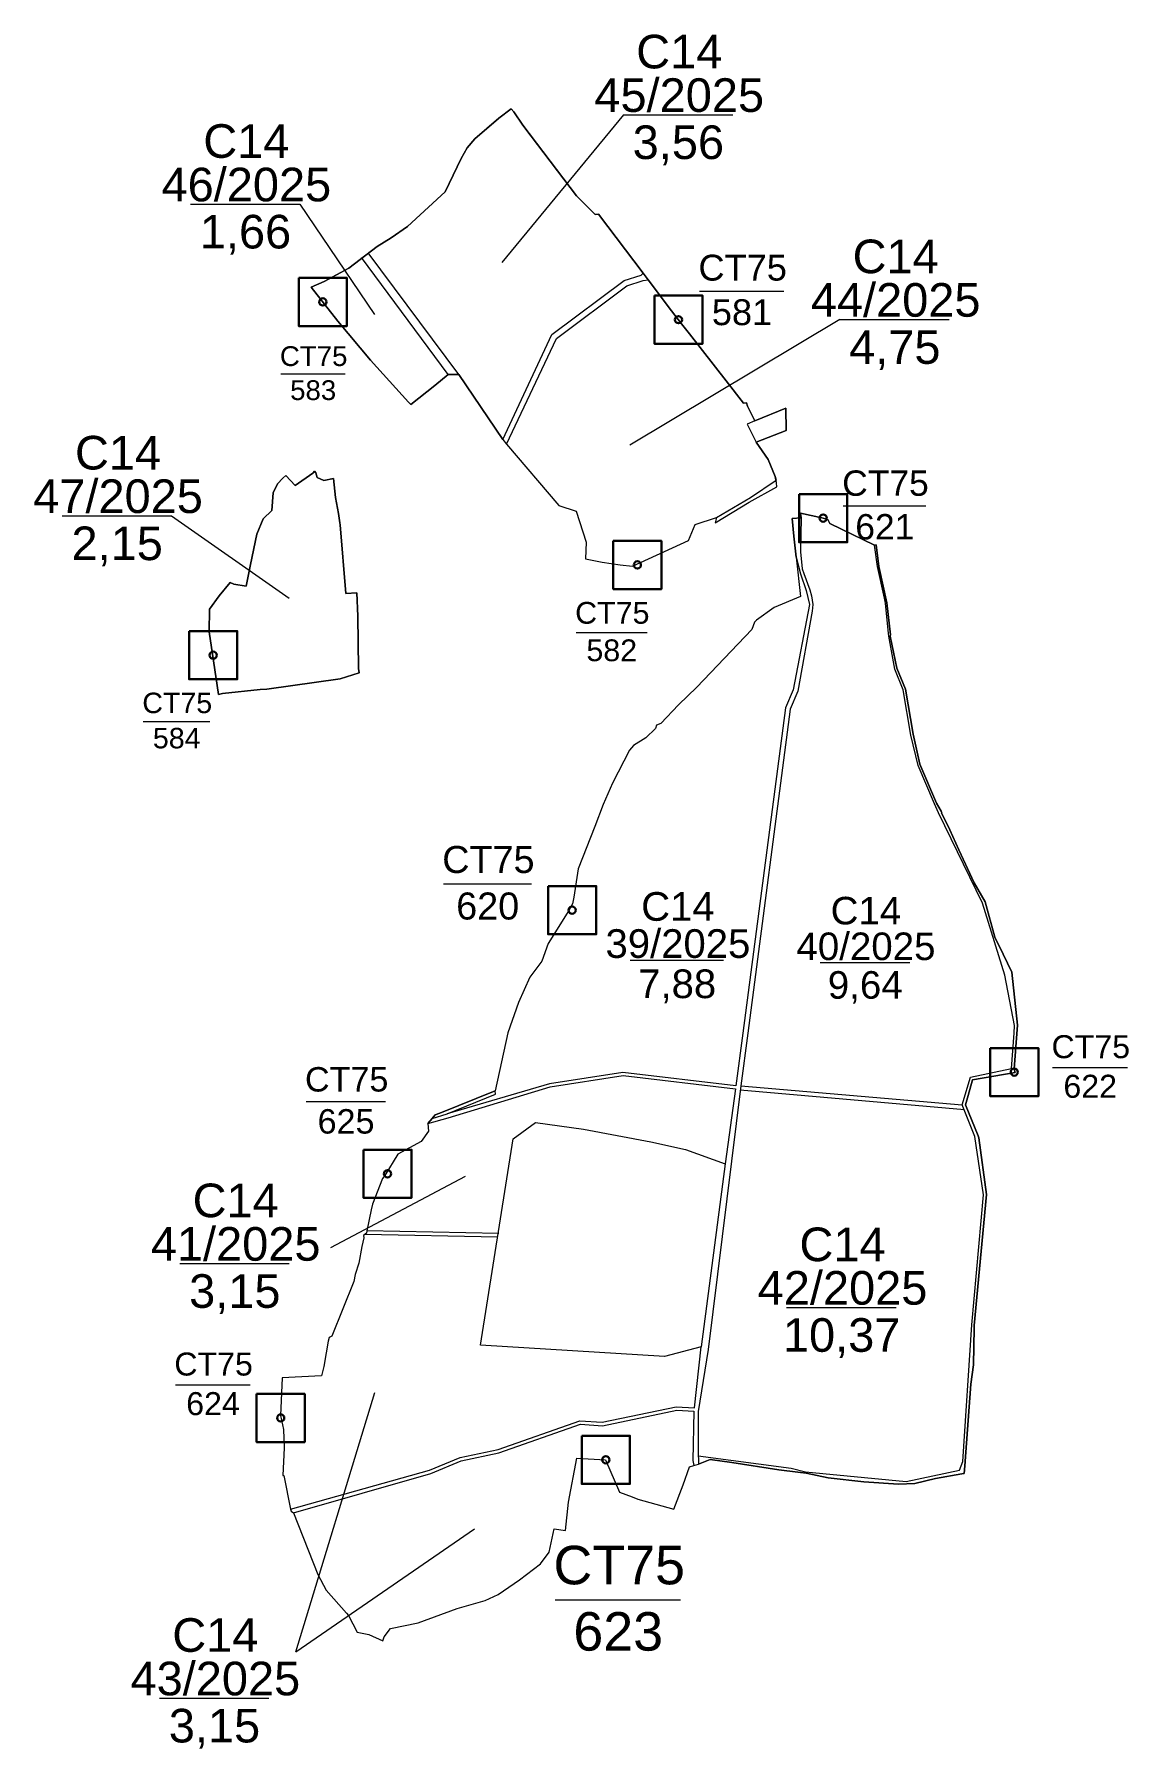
# Model space of a CAD drawing. Header units: metres. Extents: x 410727 to 414840, y 1520126 to 1525197.
# Drawn here: x 413704 to 414840, y 1523257 to 1525037 of the extents above; entities that cross this region are included whole.
import ezdxf
from ezdxf.enums import TextEntityAlignment as Align

# ---------------------------------------------------------------- set-up
doc = ezdxf.new("R2010")
doc.units = ezdxf.units.M
doc.header["$MEASUREMENT"] = 0
doc.layers.add('RanhOne', color=1, linetype='Continuous', lineweight=0)
doc.styles.add('Style-Arial', font='arial.ttf')

# ---------------------------------------------------------------- blocks, each defined once
blk = doc.blocks.new('*U0')
at = {"color": 0, "linetype": 'Continuous', "lineweight": -2, "ltscale": 10, "flags": 128}
blk.add_lwpolyline([(-150, 150), (150, 150), (150, -150), (-150, -150), (-150, 150)], close=True, dxfattribs=at)
at = {"color": 0, "linetype": 'Continuous', "lineweight": -2, "ltscale": 10}
blk.add_circle((-0.02828, 0.016065), 22.5, dxfattribs=at)
blk = doc.blocks.new('*U5')
at = {"layer": 'RanhOne', "color": 3, "linetype": 'Continuous', "lineweight": 13}
blk.add_line((-66.520877, -1.660429), (63.750129, -1.660429), dxfattribs=at)
at = {"layer": 'RanhOne', "color": 3, "linetype": 'Continuous', "lineweight": 13, "style": 'Style-Arial'}
for s, p in [('CT75', (-0.000029, 14.422722)), ('623', (-1.025137, -54.422685))]:
    blk.add_text(s, height=40, dxfattribs=at).set_placement(p, align=Align.CENTER)
blk = doc.blocks.new('*U35')
at = {"layer": 'RanhOne', "color": 3, "linetype": 'Continuous', "lineweight": 13}
blk.add_line((-66.520877, -1.660429), (63.750129, -1.660429), dxfattribs=at)
at = {"layer": 'RanhOne', "color": 3, "linetype": 'Continuous', "lineweight": 13, "style": 'Style-Arial'}
blk.add_text('1,66', height=40, dxfattribs=at).set_placement((-1.025137, -54.422685), align=Align.CENTER)
at = {"layer": 'RanhOne', "color": 3, "linetype": 'Continuous', "lineweight": 13, "insert": (-0.000029, 1.089388), "char_height": 40, "attachment_point": 8, "line_spacing_factor": 0.776524, "style": 'Style-Arial'}
blk.add_mtext('C14\\P46/2025', dxfattribs=at)
blk = doc.blocks.new('*U36')
at = {"layer": 'RanhOne', "color": 3, "linetype": 'Continuous', "lineweight": 13}
blk.add_line((-66.520877, -1.660429), (63.750129, -1.660429), dxfattribs=at)
at = {"layer": 'RanhOne', "color": 3, "linetype": 'Continuous', "lineweight": 13, "style": 'Style-Arial'}
blk.add_text('2,15', height=40, dxfattribs=at).set_placement((-1.025137, -54.422685), align=Align.CENTER)
at = {"layer": 'RanhOne', "color": 3, "linetype": 'Continuous', "lineweight": 13, "insert": (-0.000029, 1.089388), "char_height": 40, "attachment_point": 8, "line_spacing_factor": 0.776524, "style": 'Style-Arial'}
blk.add_mtext('C14\\P47/2025', dxfattribs=at)
blk = doc.blocks.new('*U37')
at = {"layer": 'RanhOne', "color": 3, "linetype": 'Continuous', "lineweight": 13}
blk.add_line((-66.520877, -1.660429), (63.750129, -1.660429), dxfattribs=at)
at = {"layer": 'RanhOne', "color": 3, "linetype": 'Continuous', "lineweight": 13, "style": 'Style-Arial'}
blk.add_text('3,56', height=40, dxfattribs=at).set_placement((-1.025137, -54.422685), align=Align.CENTER)
at = {"layer": 'RanhOne', "color": 3, "linetype": 'Continuous', "lineweight": 13, "insert": (-0.000029, 1.089388), "char_height": 40, "attachment_point": 8, "line_spacing_factor": 0.776524, "style": 'Style-Arial'}
blk.add_mtext('C14\\P45/2025', dxfattribs=at)
blk = doc.blocks.new('*U38')
at = {"layer": 'RanhOne', "color": 3, "linetype": 'Continuous', "lineweight": 13}
blk.add_line((-66.520877, -1.660429), (63.750129, -1.660429), dxfattribs=at)
at = {"layer": 'RanhOne', "color": 3, "linetype": 'Continuous', "lineweight": 13, "style": 'Style-Arial'}
blk.add_text('4,75', height=40, dxfattribs=at).set_placement((-1.025137, -54.422685), align=Align.CENTER)
at = {"layer": 'RanhOne', "color": 3, "linetype": 'Continuous', "lineweight": 13, "insert": (-0.000029, 1.089388), "char_height": 40, "attachment_point": 8, "line_spacing_factor": 0.776524, "style": 'Style-Arial'}
blk.add_mtext('C14\\P44/2025', dxfattribs=at)
blk = doc.blocks.new('*U39')
at = {"layer": 'RanhOne', "color": 3, "linetype": 'Continuous', "lineweight": 13}
blk.add_line((-66.520877, -1.660429), (63.750129, -1.660429), dxfattribs=at)
at = {"layer": 'RanhOne', "color": 3, "linetype": 'Continuous', "lineweight": 13, "style": 'Style-Arial'}
blk.add_text('3,15', height=40, dxfattribs=at).set_placement((-1.025137, -54.422685), align=Align.CENTER)
at = {"layer": 'RanhOne', "color": 3, "linetype": 'Continuous', "lineweight": 13, "insert": (-0.000029, 1.089388), "char_height": 40, "attachment_point": 8, "line_spacing_factor": 0.776524, "style": 'Style-Arial'}
blk.add_mtext('C14\\P41/2025', dxfattribs=at)
blk = doc.blocks.new('*U40')
at = {"layer": 'RanhOne', "color": 3, "linetype": 'Continuous', "lineweight": 13}
blk.add_line((-66.520877, -1.660429), (63.750129, -1.660429), dxfattribs=at)
at = {"layer": 'RanhOne', "color": 3, "linetype": 'Continuous', "lineweight": 13, "style": 'Style-Arial'}
blk.add_text('7,88', height=40, dxfattribs=at).set_placement((-1.025137, -54.422685), align=Align.CENTER)
at = {"layer": 'RanhOne', "color": 3, "linetype": 'Continuous', "lineweight": 13, "insert": (-0.000029, 1.089388), "char_height": 40, "attachment_point": 8, "line_spacing_factor": 0.776524, "style": 'Style-Arial'}
blk.add_mtext('C14\\P39/2025', dxfattribs=at)
blk = doc.blocks.new('*U41')
at = {"layer": 'RanhOne', "color": 3, "linetype": 'Continuous', "lineweight": 13}
blk.add_line((-66.520877, -1.660429), (63.750129, -1.660429), dxfattribs=at)
at = {"layer": 'RanhOne', "color": 3, "linetype": 'Continuous', "lineweight": 13, "style": 'Style-Arial'}
blk.add_text('9,64', height=40, dxfattribs=at).set_placement((-1.025137, -54.422685), align=Align.CENTER)
at = {"layer": 'RanhOne', "color": 3, "linetype": 'Continuous', "lineweight": 13, "insert": (-0.000029, 1.089388), "char_height": 40, "attachment_point": 8, "line_spacing_factor": 0.776524, "style": 'Style-Arial'}
blk.add_mtext('C14\\P40/2025', dxfattribs=at)
blk = doc.blocks.new('*U42')
at = {"layer": 'RanhOne', "color": 3, "linetype": 'Continuous', "lineweight": 13}
blk.add_line((-66.520877, -1.660429), (63.750129, -1.660429), dxfattribs=at)
at = {"layer": 'RanhOne', "color": 3, "linetype": 'Continuous', "lineweight": 13, "style": 'Style-Arial'}
blk.add_text('10,37', height=40, dxfattribs=at).set_placement((-1.025137, -54.422685), align=Align.CENTER)
at = {"layer": 'RanhOne', "color": 3, "linetype": 'Continuous', "lineweight": 13, "insert": (-0.000029, 1.089388), "char_height": 40, "attachment_point": 8, "line_spacing_factor": 0.776524, "style": 'Style-Arial'}
blk.add_mtext('C14\\P42/2025', dxfattribs=at)
blk = doc.blocks.new('*U43')
at = {"layer": 'RanhOne', "color": 3, "linetype": 'Continuous', "lineweight": 13}
blk.add_line((-66.520877, -1.660429), (63.750129, -1.660429), dxfattribs=at)
at = {"layer": 'RanhOne', "color": 3, "linetype": 'Continuous', "lineweight": 13, "style": 'Style-Arial'}
blk.add_text('3,15', height=40, dxfattribs=at).set_placement((-1.025137, -54.422685), align=Align.CENTER)
at = {"layer": 'RanhOne', "color": 3, "linetype": 'Continuous', "lineweight": 13, "insert": (-0.000029, 1.089388), "char_height": 40, "attachment_point": 8, "line_spacing_factor": 0.776524, "style": 'Style-Arial'}
blk.add_mtext('C14\\P43/2025', dxfattribs=at)
blk = doc.blocks.new('*U84')
at = {"layer": 'RanhOne', "color": 3, "linetype": 'Continuous', "lineweight": 13}
blk.add_line((-66.520877, -1.660429), (63.750129, -1.660429), dxfattribs=at)
at = {"layer": 'RanhOne', "color": 3, "linetype": 'Continuous', "lineweight": 13, "style": 'Style-Arial'}
for s, p in [('CT75', (-0.000029, 14.422722)), ('583', (-1.025137, -54.422685))]:
    blk.add_text(s, height=40, dxfattribs=at).set_placement(p, align=Align.CENTER)
blk = doc.blocks.new('*U85')
at = {"layer": 'RanhOne', "color": 3, "linetype": 'Continuous', "lineweight": 13}
blk.add_line((-66.520877, -1.660429), (63.750129, -1.660429), dxfattribs=at)
at = {"layer": 'RanhOne', "color": 3, "linetype": 'Continuous', "lineweight": 13, "style": 'Style-Arial'}
for s, p in [('CT75', (-0.000029, 14.422722)), ('584', (-1.025137, -54.422685))]:
    blk.add_text(s, height=40, dxfattribs=at).set_placement(p, align=Align.CENTER)
blk = doc.blocks.new('*U86')
at = {"layer": 'RanhOne', "color": 3, "linetype": 'Continuous', "lineweight": 13}
blk.add_line((-66.520877, -1.660429), (63.750129, -1.660429), dxfattribs=at)
at = {"layer": 'RanhOne', "color": 3, "linetype": 'Continuous', "lineweight": 13, "style": 'Style-Arial'}
for s, p in [('CT75', (-0.000029, 14.422722)), ('581', (-1.025137, -54.422685))]:
    blk.add_text(s, height=40, dxfattribs=at).set_placement(p, align=Align.CENTER)
blk = doc.blocks.new('*U87')
at = {"layer": 'RanhOne', "color": 3, "linetype": 'Continuous', "lineweight": 13}
blk.add_line((-66.520877, -1.660429), (63.750129, -1.660429), dxfattribs=at)
at = {"layer": 'RanhOne', "color": 3, "linetype": 'Continuous', "lineweight": 13, "style": 'Style-Arial'}
for s, p in [('CT75', (-0.000029, 14.422722)), ('621', (-1.025137, -54.422685))]:
    blk.add_text(s, height=40, dxfattribs=at).set_placement(p, align=Align.CENTER)
blk = doc.blocks.new('*U88')
at = {"layer": 'RanhOne', "color": 3, "linetype": 'Continuous', "lineweight": 13}
blk.add_line((-66.520877, -1.660429), (63.750129, -1.660429), dxfattribs=at)
at = {"layer": 'RanhOne', "color": 3, "linetype": 'Continuous', "lineweight": 13, "style": 'Style-Arial'}
for s, p in [('CT75', (-0.000029, 14.422722)), ('582', (-1.025137, -54.422685))]:
    blk.add_text(s, height=40, dxfattribs=at).set_placement(p, align=Align.CENTER)
blk = doc.blocks.new('*U89')
at = {"layer": 'RanhOne', "color": 3, "linetype": 'Continuous', "lineweight": 13}
blk.add_line((-66.520877, -1.660429), (63.750129, -1.660429), dxfattribs=at)
at = {"layer": 'RanhOne', "color": 3, "linetype": 'Continuous', "lineweight": 13, "style": 'Style-Arial'}
for s, p in [('CT75', (-0.000029, 14.422722)), ('620', (-1.025137, -54.422685))]:
    blk.add_text(s, height=40, dxfattribs=at).set_placement(p, align=Align.CENTER)
blk = doc.blocks.new('*U90')
at = {"layer": 'RanhOne', "color": 3, "linetype": 'Continuous', "lineweight": 13}
blk.add_line((-66.520877, -1.660429), (63.750129, -1.660429), dxfattribs=at)
at = {"layer": 'RanhOne', "color": 3, "linetype": 'Continuous', "lineweight": 13, "style": 'Style-Arial'}
for s, p in [('CT75', (-0.000029, 14.422722)), ('622', (-1.025137, -54.422685))]:
    blk.add_text(s, height=40, dxfattribs=at).set_placement(p, align=Align.CENTER)
blk = doc.blocks.new('*U91')
at = {"layer": 'RanhOne', "color": 3, "linetype": 'Continuous', "lineweight": 13}
blk.add_line((-66.520877, -1.660429), (63.750129, -1.660429), dxfattribs=at)
at = {"layer": 'RanhOne', "color": 3, "linetype": 'Continuous', "lineweight": 13, "style": 'Style-Arial'}
for s, p in [('CT75', (-0.000029, 14.422722)), ('625', (-1.025137, -54.422685))]:
    blk.add_text(s, height=40, dxfattribs=at).set_placement(p, align=Align.CENTER)
blk = doc.blocks.new('*U92')
at = {"layer": 'RanhOne', "color": 3, "linetype": 'Continuous', "lineweight": 13}
blk.add_line((-66.520877, -1.660429), (63.750129, -1.660429), dxfattribs=at)
at = {"layer": 'RanhOne', "color": 3, "linetype": 'Continuous', "lineweight": 13, "style": 'Style-Arial'}
for s, p in [('CT75', (-0.000029, 14.422722)), ('624', (-1.025137, -54.422685))]:
    blk.add_text(s, height=40, dxfattribs=at).set_placement(p, align=Align.CENTER)

msp = doc.modelspace()

# ---------------------------------------------------------------- linework, layer by layer
at = {"layer": 'RanhOne', "color": 3, "linetype": 'Continuous', "lineweight": 0}
for p, q in [((414161.08, 1524928.35), (414185.7378, 1524949.4867)), ((414185.7378, 1524949.4867), (414186.15, 1524949.84)), ((414186.15, 1524949.84), (414198.757, 1524959.702)), ((414198.757, 1524959.702), (414201.41, 1524956.59)), ((414201.41, 1524956.59), (414210.9, 1524942.63)), ((414152.96, 1524919.14), (414161.08, 1524928.35)), ((414210.9, 1524942.63), (414219.6056, 1524931.1996)), ((414146.77, 1524908.11), (414152.96, 1524919.14)), ((414130.15, 1524873.52), (414146.74, 1524907.9)), ((414146.74, 1524907.9), (414146.77, 1524908.11)), ((414091.16, 1524837.53), (414126.016, 1524869.704)), ((414126.016, 1524869.704), (414130.15, 1524873.52)), ((414059.67, 1524816.74), (414074.14, 1524825.82)), ((414074.14, 1524825.82), (414091.16, 1524837.53)), ((414030.33, 1524794.29), (414059.61, 1524816.68)), ((414059.61, 1524816.68), (414059.67, 1524816.74)), ((414004.46, 1524780.3), (414030.2, 1524794.2)), ((414030.2, 1524794.2), (414030.33, 1524794.29)), ((413991.04, 1524774.35), (413991.19, 1524774.44)), ((414018.81, 1524739.03), (413991.04, 1524774.35)), ((413991.19, 1524774.44), (414004.46, 1524780.3)), ((414052.67, 1524698.76), (414018.81, 1524739.03)), ((414092.09, 1524655.16), (414052.67, 1524698.76)), ((414133.45, 1524683.93), (414119.66, 1524672.41)), ((414144.534, 1524683.775), (414133.45, 1524683.93)), ((414190.04, 1524616.22), (414144.534, 1524683.775)), ((414119.66, 1524672.41), (414094.44, 1524652.56)), ((414094.44, 1524652.56), (414092.09, 1524655.16)), ((414452.01, 1524635.83), (414484.031, 1524648.87)), ((414484.031, 1524648.87), (414484.269, 1524625.591)), ((414484.269, 1524625.591), (414453.19, 1524613.35)), ((414190.04, 1524616.22), (414194.02, 1524611.45)), ((414116.6473, 1523911.2114), (414132.325, 1523916.126)), ((414112.35, 1523906.05), (414116.6473, 1523911.2114)), ((414393.1703, 1523561.0354), (414393.178, 1523558.007)), ((414393.178, 1523558.007), (414393.25, 1523552.35)), ((414388.5068, 1523550.9516), (414393.25, 1523552.35))]:
    msp.add_line(p, q, dxfattribs=at)
at = {"layer": 'RanhOne', "color": 7, "linetype": 'Continuous', "lineweight": 0}
for p, q in [((414315.29201, 1524953.540652), (414188.949137, 1524800.085566)), ((413979.435976, 1524860.670746), (414057.053007, 1524746.247939)), ((414133.45, 1524683.93), (414043.44879, 1524805.390603)), ((414144.534, 1524683.775), (414050.229195, 1524810.162218)), ((414540.053783, 1524740.882026), (414322.191147, 1524610.307931)), ((413846.193966, 1524537.053244), (413968.225, 1524451.486931)), ((414436.533376, 1523940.966436), (414669.493183, 1523920.52787)), ((414437.348, 1523945.293), (414667.3176, 1523925.4082)), ((414011.397647, 1523777.395123), (414151.369051, 1523851.42186)), ((414046.988844, 1523790.982101), (414184.913442, 1523788.255464)), ((414185.838509, 1523791.854355), (414049.09, 1523794.45)), ((413975.058917, 1523357.461632), (414057.157529, 1523626.649767)), ((413975.058917, 1523357.461632), (414160.790203, 1523485.325996))]:
    msp.add_line(p, q, dxfattribs=at)
at = {"layer": 'RanhOne', "color": 3, "linetype": 'Continuous', "lineweight": 13}
msp.add_line((414421, 1523864), (414396, 1523674), dxfattribs=at)
at = {"layer": 'RanhOne', "color": 3, "linetype": 'Continuous', "lineweight": 13, "flags": 128}
for points in [[(414484.269, 1524625.591), (414484.031, 1524648.87), (414452.01, 1524635.83), (414444.18, 1524650.78), (414443.272302, 1524654.475435), (414439.942, 1524654.089), (414422.2116, 1524677.0638), (414384.01, 1524725.89), (414375.67, 1524736.41), (414365.28, 1524750.03), (414335.81193, 1524788.994761), (414289.35, 1524850.43), (414286.04, 1524849.86), (414266.78, 1524869.26), (414219.605587, 1524931.199633), (414210.9, 1524942.63), (414201.41, 1524956.59), (414198.757, 1524959.702), (414186.15, 1524949.84), (414161.08, 1524928.35), (414152.96, 1524919.14), (414146.77, 1524908.11), (414146.74, 1524907.9), (414130.15, 1524873.52), (414126.016, 1524869.704), (414091.16, 1524837.53), (414074.14, 1524825.82), (414059.67, 1524816.74), (414059.61, 1524816.68), (414030.33, 1524794.29), (414030.2, 1524794.2), (414004.46, 1524780.3), (413991.19, 1524774.44), (413991.04, 1524774.35), (414018.81, 1524739.03), (414052.67, 1524698.76), (414092.09, 1524655.16), (414094.44, 1524652.56), (414119.66, 1524672.41), (414133.45, 1524683.93), (414144.534, 1524683.775), (414190.04, 1524616.22), (414194.02, 1524611.45), (414248.45, 1524547.73), (414266.17, 1524542.01), (414276.73, 1524509.82), (414276.07, 1524492.22), (414293.249, 1524488.81), (414311.991, 1524486.072), (414324.888, 1524484.873), (414383.104426, 1524511.319286), (414389.861, 1524528.181), (414411.993, 1524535.412), (414410.52, 1524529.87), (414445.86, 1524551.16), (414474.65, 1524567.13), (414474.3, 1524571.43), (414473.07, 1524578), (414465.65, 1524595.61), (414453.19, 1524613.35), (414484.269, 1524625.591)], [(414041.07, 1524374.11), (414040.18, 1524378.44), (414039.71, 1524432.725), (414038.6971, 1524456.9415), (414026.973, 1524456.39), (414021.25, 1524527.62), (414021.01, 1524529.71), (414019.46, 1524539.34), (414016.42, 1524556), (414014.19, 1524575.74), (414004.29, 1524573.88), (413997.23, 1524576.86), (413995.82, 1524581.84), (413994.61, 1524583.24), (413992.97, 1524581.46), (413974.43, 1524568.68), (413964.87, 1524578.98), (413961.53, 1524576.21), (413956.32, 1524570.38), (413951.8, 1524560.88), (413950.25, 1524542.43), (413941.32, 1524533.78), (413934.66, 1524518.03), (413928.2, 1524486.46), (413923.47, 1524463.88), (413910.78, 1524465.98), (413906.99, 1524467.81), (413895.56, 1524453.95), (413885.49, 1524440), (413885.22, 1524416.63), (413889.8, 1524386.6), (413895.03, 1524351.46), (413899.16, 1524352.54), (413938.14, 1524356.57), (413945.07, 1524356.89), (414021.3, 1524367.74), (414041.07, 1524374.11)], [(414724.48, 1524008.01), (414718.77, 1524063.16), (414709.9, 1524081.96), (414701.08, 1524099.41), (414690.99, 1524136.04), (414679.57, 1524156.03), (414663.63, 1524190.17), (414654.31, 1524210.91), (414645.53, 1524228.67), (414645.94, 1524228.91), (414645.5, 1524230.26), (414640.58, 1524238.51), (414623.37, 1524279.16), (414616.2, 1524310.47), (414608.23, 1524356.91), (414599.27, 1524378.68), (414592.47, 1524411.9), (414592.6, 1524413.38), (414588.89, 1524446.56), (414580.79, 1524484.27), (414577.8, 1524507.03), (414576.05, 1524506.6), (414529.61, 1524529.11), (414527.56, 1524533.14), (414521.28, 1524535.11), (414499.34, 1524539.82), (414499.99, 1524534.96), (414490.73, 1524534.21), (414492.4, 1524515.96), (414494.7719, 1524494.0932), (414499.2, 1524453.27), (414471.85, 1524441.99), (414453.74, 1524428.66), (414451.51, 1524426.74), (414448.66, 1524419.11), (414391.53, 1524359.15), (414372.69, 1524340.68), (414354.36, 1524321.22), (414349.58, 1524319.76), (414348.7, 1524316.04), (414338.63, 1524306.64), (414325.85, 1524298.56), (414321.53, 1524293.72), (414304.09, 1524259.26), (414294.35, 1524237.37), (414285.78, 1524214.46), (414268.4, 1524170.43), (414263.73, 1524141.06), (414262.62, 1524134.05), (414258.8, 1524127.1), (414237.35, 1524092.98), (414230.62, 1524074.53), (414218.17, 1524058.11), (414206.32, 1524031.68), (414195.21, 1524000.05), (414182.048, 1523940.047), (414124.82, 1523916.81), (414119.71, 1523914.89), (414116.6473, 1523911.2114), (414112.35, 1523906.05), (414113.1, 1523898.24), (414105.22, 1523887.2), (414080.96, 1523874.28), (414067.49, 1523851.91), (414065.27, 1523849.09), (414054.8, 1523822.19), (414053.59, 1523816.31), (414049.09, 1523794.45), (414048.52, 1523792.06), (414045.39, 1523789.9), (414045.79, 1523787.43), (414043.81, 1523778.4), (414040.69, 1523760.98), (414036.7, 1523749.42), (414035.26, 1523742.11), (414012.636, 1523685.184), (414009.69, 1523683.98), (414008.8, 1523679.97), (414006.67, 1523667.92), (414004.3, 1523653.82), (414001.84, 1523643.9), (413961.09, 1523641.89), (413959.21, 1523602.7), (413962.503, 1523588.22), (413963.048, 1523569.281), (413961.8563, 1523540.6238), (413962.84, 1523540.44), (413969.7817, 1523505.6086), (413970.17, 1523503.66), (413972.77, 1523501.73), (413998.15, 1523437.62), (414006.79, 1523421.58), (414027.88, 1523397.42), (414029.91, 1523395.01), (414039.05, 1523377.85), (414050.83, 1523375.34), (414065.61, 1523368.83), (414066.83, 1523373.1), (414073.58, 1523381.78), (414102.2, 1523387.6), (414142.66, 1523402.34), (414171.82, 1523410.84), (414185.26, 1523417.09), (414207.29, 1523432.37), (414229.37, 1523448.69), (414238.41, 1523460.98), (414243.29, 1523485.24), (414255.16, 1523483.57), (414258.38, 1523513.01), (414266.96, 1523558.45), (414296.77, 1523556.94), (414311.22, 1523523.33), (414324.61, 1523518.26), (414330.5, 1523516.03), (414367.904, 1523505.736), (414377.542, 1523530.78), (414384.061, 1523549.641), (414388.5068, 1523550.9517), (414393.25, 1523552.35), (414405.37, 1523557.32), (414427.81, 1523553.92), (414476.65, 1523546.57), (414496.66, 1523543.98), (414505.21, 1523542.87), (414528.04, 1523538), (414565.09, 1523533.91), (414601.06, 1523531.37), (414618.02, 1523532.38), (414639.42, 1523537.42), (414666.66, 1523542.37), (414669.21, 1523542.76), (414669.98, 1523550.72), (414676.13, 1523635.44), (414678.77, 1523655.39), (414679.51, 1523693.67), (414679.52, 1523696.35), (414692.359, 1523832.167), (414684.33, 1523891.05), (414683.87, 1523893.32), (414670.485, 1523925.553), (414673.351, 1523935.152), (414678.054, 1523951.489), (414722.107, 1523959.002), (414721.317, 1523962.862), (414724.48, 1524008.01)], [(414396, 1523674), (414358, 1523664), (414167, 1523676), (414201, 1523890), (414224, 1523907), (414274, 1523900), (414344, 1523887), (414380, 1523879), (414421, 1523864)]]:
    msp.add_lwpolyline(points, dxfattribs=at)
at = {"layer": 'RanhOne', "color": 3, "linetype": 'Continuous', "lineweight": 0, "flags": 128}
for points in [[(414210.9, 1524942.63), (414266.78, 1524869.26), (414286.04, 1524849.86), (414289.35, 1524850.43), (414335.81193, 1524788.994761), (414341.088378, 1524782.017868), (414365.28, 1524750.03)], [(414190.04, 1524616.22), (414241.1809, 1524725.2368), (414316.2213, 1524781.2129), (414333.9647, 1524787.0307), (414335.81193, 1524788.994761)], [(414194.02, 1524611.45), (414245.9611, 1524721.3172), (414319.0227, 1524775.8171), (414335.8341, 1524781.3294), (414341.088378, 1524782.017868)], [(414365.28, 1524750.03), (414375.67, 1524736.41), (414384.01, 1524725.89)], [(414384.01, 1524725.89), (414422.2116, 1524677.0638), (414439.942, 1524654.089), (414443.2723, 1524654.4754), (414444.18, 1524650.78), (414452.01, 1524635.83), (414443.96, 1524632.04), (414453.19, 1524613.35), (414465.65, 1524595.61), (414473.07, 1524578), (414473.8368, 1524573.9041)], [(414194.02, 1524611.45), (414248.45, 1524547.73), (414266.17, 1524542.01), (414276.73, 1524509.82), (414276.07, 1524492.22), (414293.249, 1524488.81), (414311.991, 1524486.072), (414324.888, 1524484.873), (414383.1044, 1524511.3193), (414389.861, 1524528.181), (414411.993, 1524535.412)], [(414041.07, 1524374.11), (414021.3, 1524367.74), (413945.07, 1524356.89), (413938.14, 1524356.57), (413899.16, 1524352.54), (413895.03, 1524351.46), (413889.8, 1524386.6), (413885.22, 1524416.63), (413885.49, 1524440), (413895.56, 1524453.95), (413906.99, 1524467.81), (413910.78, 1524465.98), (413923.47, 1524463.88), (413928.2, 1524486.46), (413934.66, 1524518.03), (413941.32, 1524533.78), (413950.25, 1524542.43), (413951.8, 1524560.88), (413956.32, 1524570.38), (413961.53, 1524576.21), (413964.87, 1524578.98), (413974.43, 1524568.68), (413992.97, 1524581.46), (413994.61, 1524583.24), (413995.82, 1524581.84), (413997.23, 1524576.86), (414004.29, 1524573.88), (414014.19, 1524575.74), (414016.42, 1524556), (414019.46, 1524539.34), (414021.01, 1524529.71), (414021.25, 1524527.62), (414026.973, 1524456.39), (414038.6971, 1524456.9415), (414039.71, 1524432.725), (414040.18, 1524378.44), (414041.07, 1524374.11)], [(414411.993, 1524535.412), (414410.52, 1524529.87), (414445.86, 1524551.16), (414474.65, 1524567.13), (414474.3, 1524571.43), (414473.8368, 1524573.9041)], [(414411.993, 1524535.412), (414447.314, 1524556.194), (414473.8368, 1524573.9041)], [(414499.99, 1524534.96), (414499.34, 1524539.82), (414521.28, 1524535.11), (414527.56, 1524533.14), (414529.61, 1524529.11), (414576.05, 1524506.6)], [(414499.99, 1524534.96), (414499.402, 1524499.784), (414501.116, 1524482.149), (414502.6768, 1524477.0939), (414508.826, 1524460.211), (414510.737, 1524453.902), (414512.135, 1524445.117), (414511.466, 1524438.046), (414496.6415, 1524354.854), (414488.4699, 1524336.3111), (414444.5004, 1524000), (414437.348, 1523945.293), (414403.2735, 1523671.5406), (414393.053, 1523607.0811), (414393.1703, 1523561.0354)], [(414494.7719, 1524494.0932), (414492.4, 1524515.96), (414490.73, 1524534.21), (414499.99, 1524534.96)], [(414393.1703, 1523561.0354), (414489.5391, 1523548.001), (414504.5688, 1523544.5049), (414609.1075, 1523534.3618), (414664.3433, 1523546.2076), (414667.9499, 1523555.0241), (414677.0324, 1523697.0954), (414689.3385, 1523832.0788), (414680.233, 1523892.6261), (414667.3176, 1523925.4082), (414675.6998, 1523954.1308), (414718.3249, 1523963.08), (414721.0147, 1524000), (414721.5802, 1524007.7619), (414711.5899, 1524059.9339), (414688.1115, 1524134.8519), (414642.75, 1524228.67), (414638.42, 1524238.07), (414621.57, 1524277.73), (414613.81, 1524309.35), (414605.99, 1524356.19), (414597.13, 1524377.78), (414590.94, 1524412.16), (414590.66, 1524414.94), (414587.47, 1524446.27), (414586.54, 1524451.51), (414579.25, 1524484.33), (414576.05, 1524506.6)], [(414576.05, 1524506.6), (414577.8, 1524507.03), (414580.79, 1524484.27), (414588.89, 1524446.56), (414592.6, 1524413.38), (414592.47, 1524411.9), (414599.27, 1524378.68), (414608.23, 1524356.91), (414616.2, 1524310.47), (414623.37, 1524279.16), (414640.58, 1524238.51), (414645.5, 1524230.26), (414645.94, 1524228.91), (414645.53, 1524228.67), (414654.31, 1524210.91), (414663.63, 1524190.17), (414679.57, 1524156.03), (414690.99, 1524136.04), (414701.08, 1524099.41), (414709.9, 1524081.96), (414718.77, 1524063.16), (414724.48, 1524008.01), (414721.317, 1523962.862), (414722.107, 1523959.002), (414678.054, 1523951.489), (414673.351, 1523935.152), (414670.485, 1523925.553), (414683.87, 1523893.32), (414684.33, 1523891.05), (414692.359, 1523832.167), (414679.52, 1523696.35), (414679.51, 1523693.67), (414678.77, 1523655.39), (414676.13, 1523635.44), (414669.98, 1523550.72), (414669.21, 1523542.76), (414666.66, 1523542.37), (414639.42, 1523537.42), (414618.02, 1523532.38), (414601.06, 1523531.37), (414565.09, 1523533.91), (414528.04, 1523538), (414505.21, 1523542.87), (414496.66, 1523543.98), (414476.65, 1523546.57), (414427.81, 1523553.92), (414405.37, 1523557.32), (414393.25, 1523552.35)], [(414494.7719, 1524494.0932), (414499.225, 1524476.709), (414505.25, 1524459.351), (414508.511, 1524445.0874), (414491.8294, 1524356.3331), (414483.6061, 1524337.6729), (414439.2567, 1524000), (414432.072, 1523945.296), (414314.8903, 1523959.0396), (414238.5985, 1523947.2074), (414132.325, 1523916.126)], [(414494.7719, 1524494.0932), (414499.2, 1524453.27), (414471.85, 1524441.99), (414453.74, 1524428.66), (414451.51, 1524426.74), (414448.66, 1524419.11), (414391.53, 1524359.15), (414372.69, 1524340.68), (414354.36, 1524321.22), (414349.58, 1524319.76), (414348.7, 1524316.04), (414338.63, 1524306.64), (414325.85, 1524298.56), (414321.53, 1524293.72), (414304.09, 1524259.26), (414294.35, 1524237.37), (414285.78, 1524214.46), (414268.4, 1524170.43), (414263.73, 1524141.06), (414262.62, 1524134.05), (414258.8, 1524127.1), (414237.35, 1524092.98), (414230.62, 1524074.53), (414218.17, 1524058.11), (414206.32, 1524031.68), (414195.21, 1524000.05), (414182.048, 1523940.047)], [(414112.35, 1523906.05), (414133.472, 1523911.838), (414239.2375, 1523944.2706), (414314.9457, 1523956.0124), (414431.926, 1523942.184), (414421, 1523864)], [(414116.6473, 1523911.2114), (414119.71, 1523914.89), (414124.82, 1523916.81), (414182.048, 1523940.047)], [(414132.325, 1523916.126), (414182.708, 1523936.393), (414182.048, 1523940.047)], [(414112.35, 1523906.05), (414113.1, 1523898.24), (414105.22, 1523887.2), (414080.96, 1523874.28), (414067.49, 1523851.91), (414065.27, 1523849.09), (414054.8, 1523822.19), (414053.59, 1523816.31), (414049.09, 1523794.45), (414048.52, 1523792.06), (414045.39, 1523789.9), (414045.79, 1523787.43), (414043.81, 1523778.4), (414040.69, 1523760.98), (414036.7, 1523749.42), (414035.26, 1523742.11), (414012.636, 1523685.184), (414009.69, 1523683.98), (414008.8, 1523679.97), (414006.67, 1523667.92), (414004.3, 1523653.82), (414001.84, 1523643.9), (413961.09, 1523641.89), (413959.21, 1523602.7), (413962.503, 1523588.22), (413963.048, 1523569.281), (413961.8563, 1523540.6238), (413962.84, 1523540.44), (413969.7817, 1523505.6086)], [(413969.7817, 1523505.6086), (414114.052, 1523546.0698), (414145.8014, 1523559.3121), (414185.1829, 1523567.4093), (414270.2681, 1523597.441), (414293.3844, 1523595.8746), (414370.1076, 1523611.8253), (414389.0621, 1523610.9111), (414396, 1523674)], [(413972.77, 1523501.73), (414115.234, 1523542.6622), (414146.8666, 1523555.8559), (414186.1491, 1523563.9327), (414270.7659, 1523593.799), (414293.6336, 1523592.2494), (414370.8404, 1523608.3007), (414388.654, 1523607.176), (414387.552, 1523556.084), (414388.5068, 1523550.9516)], [(413972.77, 1523501.73), (413998.15, 1523437.62), (414006.79, 1523421.58), (414027.88, 1523397.42), (414029.91, 1523395.01), (414039.05, 1523377.85), (414050.83, 1523375.34), (414065.61, 1523368.83), (414066.83, 1523373.1), (414073.58, 1523381.78), (414102.2, 1523387.6), (414142.66, 1523402.34), (414171.82, 1523410.84), (414185.26, 1523417.09), (414207.29, 1523432.37), (414229.37, 1523448.69), (414238.41, 1523460.98), (414243.29, 1523485.24), (414255.16, 1523483.57), (414258.38, 1523513.01), (414266.96, 1523558.45), (414296.77, 1523556.94), (414311.22, 1523523.33), (414324.61, 1523518.26), (414330.5, 1523516.03), (414367.904, 1523505.736), (414377.542, 1523530.78), (414384.061, 1523549.641), (414388.5068, 1523550.9516)], [(413969.7817, 1523505.6086), (413970.17, 1523503.66), (413972.77, 1523501.73)]]:
    msp.add_lwpolyline(points, dxfattribs=at)

# ---------------------------------------------------------------- block references
at = {"layer": 'RanhOne', "color": 3, "linetype": 'Continuous', "lineweight": 13}
for name, p, xscale, yscale, zscale in [('*U37', (414373.33457, 1524954.989453), 0.872547, 0.872547, 0.872547), ('*U35', (413923.811022, 1524862.119547), 0.872547, 0.872547, 0.872547), ('*U38', (414598.096344, 1524742.330827), 0.872547, 0.872547, 0.872547), ('*U86', (414439.22258, 1524771.589731), 0.672253, 0.672253, 0.672253), ('*U84', (413993.718622, 1524685.186653), 0.513112, 0.513112, 0.513112), ('*U36', (413790.569013, 1524538.502046), 0.872547, 0.872547, 0.872547), ('*U87', (414587.507428, 1524548.323634), 0.658171, 0.658171, 0.658171), ('*U88', (414303.843463, 1524416.835359), 0.565245, 0.565245, 0.565245), ('*U85', (413852.039924, 1524324.504564), 0.531186, 0.531186, 0.531186), ('*U89', (414175.153899, 1524156.026125), 0.701766, 0.701766, 0.701766), ('*U40', (414371.97668, 1524076.744829), 0.744613, 0.744613, 0.744613), ('*U41', (414567.241512, 1524074.553575), 0.71517, 0.71517, 0.71517), ('*U90', (414800.74075, 1523965.247512), 0.596897, 0.596897, 0.596897), ('*U91', (414027.989194, 1523930.085433), 0.633894, 0.633894, 0.633894), ('*U39', (413912.707522, 1523762.118746), 0.872547, 0.872547, 0.872547), ('*U42', (414542.915309, 1523716.468778), 0.872547, 0.872547, 0.872547), ('*U92', (413889.763876, 1523635.716517), 0.596897, 0.596897, 0.596897), ('*U43', (413891.614452, 1523310.824706), 0.872547, 0.872547, 0.872547)]:
    msp.add_blockref(name, p, dxfattribs=dict(at, xscale=xscale, yscale=yscale, zscale=zscale))
at = {"layer": 'RanhOne', "color": 3, "linetype": 'Continuous', "lineweight": 30, "ltscale": 1.666667, "xscale": 0.166667, "yscale": 0.166667, "zscale": 0.166667}
for p in [(414003.261, 1524759.115), (414372.51, 1524740.707), (414522.787, 1524534.667), (414329.865, 1524486.039), (413889.352, 1524392.279), (414262.097, 1524127.535), (414721.281, 1523959.409), (414070.429, 1523853.86), (413959.492, 1523600.292), (414297.173, 1523556.87)]:
    msp.add_blockref('*U0', p, dxfattribs=at)
at = {"layer": 'RanhOne', "color": 3, "linetype": 'Continuous', "lineweight": 13}
msp.add_blockref('*U5', (414311.02458, 1523413.100582), dxfattribs=at)

doc.saveas('drawing.dxf')
